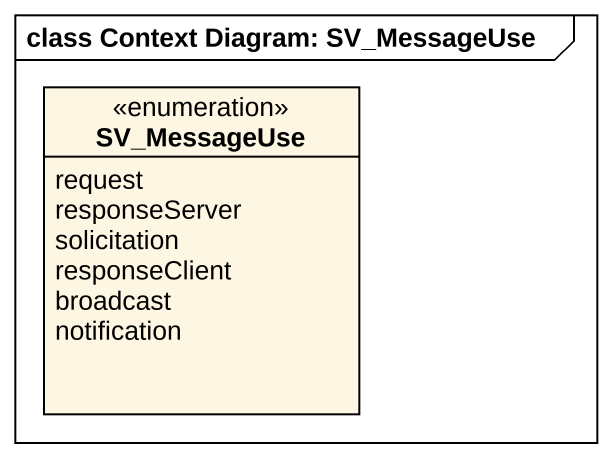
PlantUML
@startuml
mainframe class Context Diagram: SV_MessageUse
hide circle
hide empty members
enum SV_MessageUse {
  request
  responseServer
  solicitation
  responseClient
  broadcast
  notification
}
@enduml
